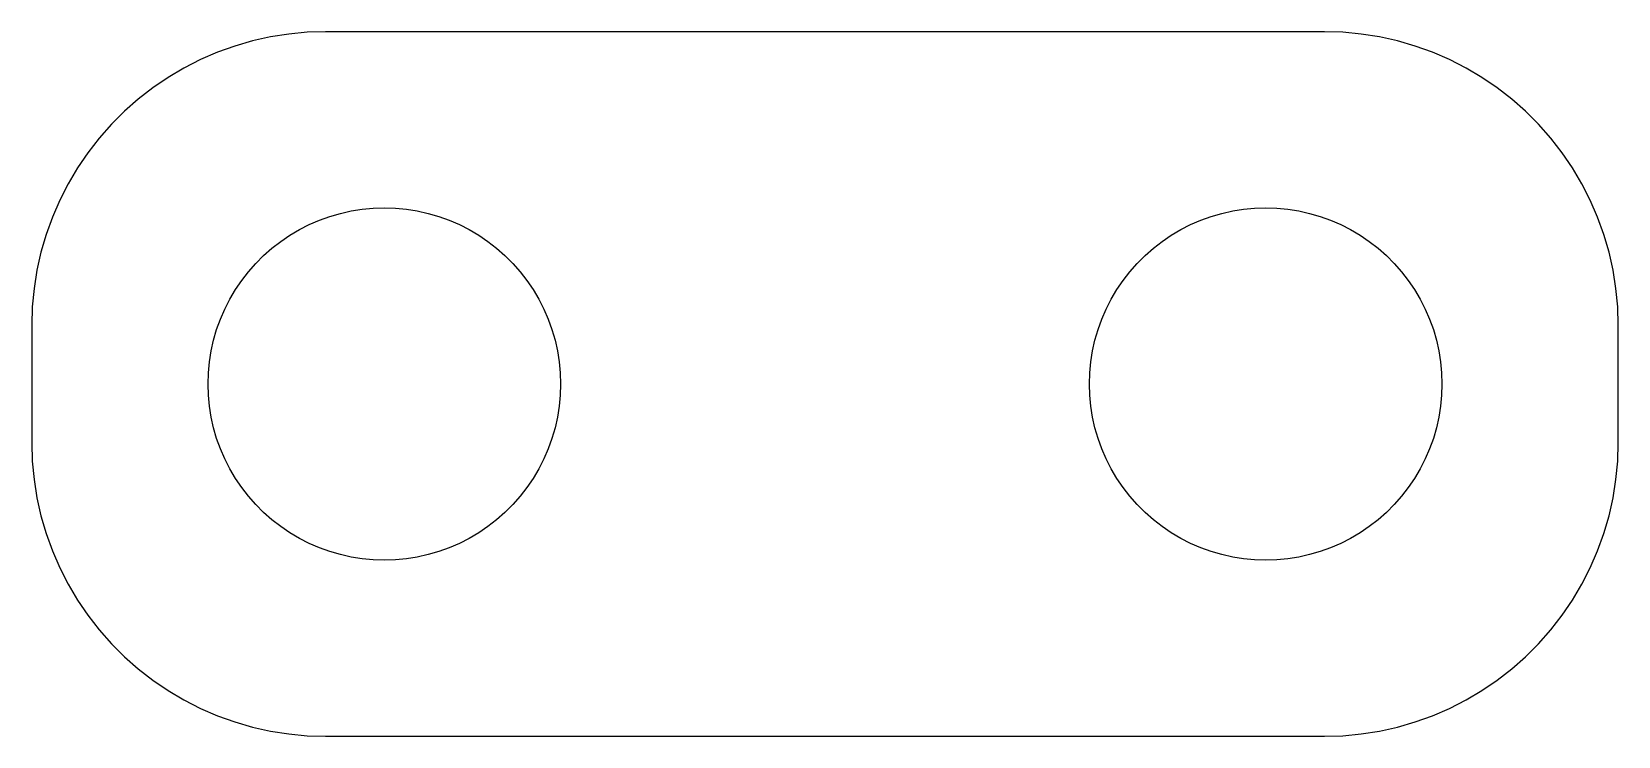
# Model space of a CAD drawing. Header units: metres. Extents: x -13.5 to 13.5, y -6 to 6.
import ezdxf

# ---------------------------------------------------------------- set-up
doc = ezdxf.new("R2010")
doc.units = ezdxf.units.M

msp = doc.modelspace()

# ---------------------------------------------------------------- linework, layer by layer
for p, q in [((-9.12666, 5.96057), (-9.4369, 5.91144)), ((-8.81395, 5.99013), (-9.12666, 5.96057)), ((-8.5, 6), (-8.81395, 5.99013)), ((8.5, 6), (-8.5, 6)), ((8.81395, 5.99013), (8.5, 6)), ((9.12666, 5.96057), (8.81395, 5.99013)), ((9.4369, 5.91144), (9.12666, 5.96057)), ((-10.0451, 5.75528), (-10.3406, 5.64888)), ((-9.74345, 5.84291), (-10.0451, 5.75528)), ((-9.4369, 5.91144), (-9.74345, 5.84291)), ((9.74345, 5.84291), (9.4369, 5.91144)), ((10.0451, 5.75528), (9.74345, 5.84291)), ((10.3406, 5.64888), (10.0451, 5.75528)), ((-10.6289, 5.52414), (-10.9088, 5.38153)), ((-10.3406, 5.64888), (-10.6289, 5.52414)), ((10.6289, 5.52414), (10.3406, 5.64888)), ((10.9088, 5.38153), (10.6289, 5.52414)), ((-11.1791, 5.22163), (-11.4389, 5.04509)), ((-10.9088, 5.38153), (-11.1791, 5.22163)), ((11.1791, 5.22163), (10.9088, 5.38153)), ((11.4389, 5.04509), (11.1791, 5.22163)), ((-11.4389, 5.04509), (-11.6871, 4.85257)), ((11.6871, 4.85257), (11.4389, 5.04509)), ((-11.9227, 4.64484), (-12.1448, 4.42273)), ((-11.6871, 4.85257), (-11.9227, 4.64484)), ((11.9227, 4.64484), (11.6871, 4.85257)), ((12.1448, 4.42273), (11.9227, 4.64484)), ((-12.1448, 4.42273), (-12.3526, 4.18712)), ((12.3526, 4.18712), (12.1448, 4.42273)), ((-12.3526, 4.18712), (-12.5451, 3.93892)), ((12.5451, 3.93892), (12.3526, 4.18712)), ((-12.5451, 3.93892), (-12.7216, 3.67914)), ((12.7216, 3.67914), (12.5451, 3.93892)), ((-12.7216, 3.67914), (-12.8815, 3.40877)), ((12.8815, 3.40877), (12.7216, 3.67914)), ((-12.8815, 3.40877), (-13.0241, 3.12889)), ((13.0241, 3.12889), (12.8815, 3.40877)), ((-13.0241, 3.12889), (-13.1489, 2.84062)), ((-8.06213, 2.94685), (-7.87599, 2.97633)), ((-7.87599, 2.97633), (-7.68837, 2.99408)), ((-7.68837, 2.99408), (-7.5, 3)), ((-7.5, 3), (-7.31161, 2.99408)), ((-7.31161, 2.99408), (-7.12399, 2.97633)), ((-7.12399, 2.97633), (-6.93785, 2.94685)), ((6.93785, 2.94685), (7.12399, 2.97633)), ((7.12399, 2.97633), (7.31161, 2.99408)), ((7.31161, 2.99408), (7.5, 3)), ((7.5, 3), (7.68837, 2.99408)), ((7.68837, 2.99408), (7.87599, 2.97633)), ((7.87599, 2.97633), (8.06213, 2.94685)), ((13.1489, 2.84062), (13.0241, 3.12889)), ((-13.1489, 2.84062), (-13.2553, 2.54509)), ((-8.94525, 2.62891), (-8.77733, 2.71448)), ((-8.77733, 2.71448), (-8.60437, 2.78932)), ((-8.60437, 2.78932), (-8.42705, 2.85316)), ((-8.42705, 2.85316), (-8.24606, 2.90575)), ((-8.24606, 2.90575), (-8.06213, 2.94685)), ((-6.93785, 2.94685), (-6.75392, 2.90575)), ((-6.75392, 2.90575), (-6.57294, 2.85316)), ((-6.57294, 2.85316), (-6.39561, 2.78932)), ((-6.39561, 2.78932), (-6.22266, 2.71448)), ((-6.22266, 2.71448), (-6.05473, 2.62891)), ((6.05473, 2.62891), (6.22266, 2.71448)), ((6.22266, 2.71448), (6.39561, 2.78932)), ((6.39561, 2.78932), (6.57294, 2.85316)), ((6.57294, 2.85316), (6.75392, 2.90575)), ((6.75392, 2.90575), (6.93785, 2.94685)), ((8.06213, 2.94685), (8.24606, 2.90575)), ((8.24606, 2.90575), (8.42705, 2.85316)), ((8.42705, 2.85316), (8.60437, 2.78932)), ((8.60437, 2.78932), (8.77733, 2.71448)), ((8.77733, 2.71448), (8.94525, 2.62891)), ((13.2553, 2.54509), (13.1489, 2.84062)), ((-13.2553, 2.54509), (-13.3429, 2.24345)), ((-9.26335, 2.42705), (-9.10747, 2.53297)), ((-9.10747, 2.53297), (-8.94525, 2.62891)), ((-6.05473, 2.62891), (-5.89252, 2.53297)), ((-5.89252, 2.53297), (-5.73663, 2.42705)), ((5.73663, 2.42705), (5.89252, 2.53297)), ((5.89252, 2.53297), (6.05473, 2.62891)), ((8.94525, 2.62891), (9.10747, 2.53297)), ((9.10747, 2.53297), (9.26335, 2.42705)), ((13.3429, 2.24345), (13.2553, 2.54509)), ((-13.3429, 2.24345), (-13.4114, 1.9369)), ((-9.6869, 2.05363), (-9.55363, 2.1869)), ((-9.55363, 2.1869), (-9.41226, 2.31154)), ((-9.41226, 2.31154), (-9.26335, 2.42705)), ((-5.73663, 2.42705), (-5.58772, 2.31154)), ((-5.58772, 2.31154), (-5.44635, 2.1869)), ((-5.44635, 2.1869), (-5.31308, 2.05363)), ((5.31308, 2.05363), (5.44635, 2.1869)), ((5.44635, 2.1869), (5.58772, 2.31154)), ((5.58772, 2.31154), (5.73663, 2.42705)), ((9.26335, 2.42705), (9.41226, 2.31154)), ((9.41226, 2.31154), (9.55363, 2.1869)), ((9.55363, 2.1869), (9.6869, 2.05363)), ((13.4114, 1.9369), (13.3429, 2.24345)), ((-13.4114, 1.9369), (-13.4606, 1.62666)), ((-9.92705, 1.76335), (-9.81154, 1.91226)), ((-9.81154, 1.91226), (-9.6869, 2.05363)), ((-5.31308, 2.05363), (-5.18845, 1.91226)), ((-5.18845, 1.91226), (-5.07294, 1.76335)), ((5.07294, 1.76335), (5.18845, 1.91226)), ((5.18845, 1.91226), (5.31308, 2.05363)), ((9.6869, 2.05363), (9.81154, 1.91226)), ((9.81154, 1.91226), (9.92705, 1.76335)), ((13.4606, 1.62666), (13.4114, 1.9369)), ((-13.4606, 1.62666), (-13.4901, 1.31395)), ((-10.033, 1.60747), (-9.92705, 1.76335)), ((-5.07294, 1.76335), (-4.96701, 1.60747)), ((4.96701, 1.60747), (5.07294, 1.76335)), ((9.92705, 1.76335), (10.033, 1.60747)), ((13.4901, 1.31395), (13.4606, 1.62666)), ((-10.2145, 1.27733), (-10.1289, 1.44525)), ((-10.1289, 1.44525), (-10.033, 1.60747)), ((-4.96701, 1.60747), (-4.87108, 1.44525)), ((-4.87108, 1.44525), (-4.78551, 1.27733)), ((4.78551, 1.27733), (4.87108, 1.44525)), ((4.87108, 1.44525), (4.96701, 1.60747)), ((10.033, 1.60747), (10.1289, 1.44525)), ((10.1289, 1.44525), (10.2145, 1.27733)), ((-13.4901, 1.31395), (-13.5, 1)), ((-10.3532, 0.927048), (-10.2893, 1.10437)), ((-10.2893, 1.10437), (-10.2145, 1.27733)), ((-4.78551, 1.27733), (-4.71066, 1.10437)), ((-4.71066, 1.10437), (-4.64682, 0.927048)), ((4.64682, 0.927048), (4.71066, 1.10437)), ((4.71066, 1.10437), (4.78551, 1.27733)), ((10.2145, 1.27733), (10.2893, 1.10437)), ((10.2893, 1.10437), (10.3532, 0.927048)), ((13.5, 1), (13.4901, 1.31395)), ((-13.5, 1), (-13.5, -1)), ((-10.4057, 0.746063), (-10.3532, 0.927048)), ((-4.64682, 0.927048), (-4.59424, 0.746063)), ((4.59424, 0.746063), (4.64682, 0.927048)), ((10.3532, 0.927048), (10.4057, 0.746063)), ((13.5, -1), (13.5, 1)), ((-10.4763, 0.375992), (-10.4469, 0.562134)), ((-10.4469, 0.562134), (-10.4057, 0.746063)), ((-4.59424, 0.746063), (-4.55313, 0.562134)), ((-4.55313, 0.562134), (-4.52365, 0.375992)), ((4.52365, 0.375992), (4.55313, 0.562134)), ((4.55313, 0.562134), (4.59424, 0.746063)), ((10.4057, 0.746063), (10.4469, 0.562134)), ((10.4469, 0.562134), (10.4763, 0.375992)), ((-10.4941, 0.18837), (-10.4763, 0.375992)), ((-4.52365, 0.375992), (-4.50591, 0.18837)), ((4.50591, 0.18837), (4.52365, 0.375992)), ((10.4763, 0.375992), (10.4941, 0.18837)), ((-10.5, 0), (-10.4941, 0.18837)), ((-10.4941, -0.18837), (-10.5, 0)), ((-4.50591, 0.18837), (-4.5, 0)), ((-4.5, 0), (-4.50591, -0.18837)), ((4.5, 0), (4.50591, 0.18837)), ((4.50591, -0.18837), (4.5, 0)), ((10.4941, 0.18837), (10.5, 0)), ((10.5, 0), (10.4941, -0.18837)), ((-10.4763, -0.375992), (-10.4941, -0.18837)), ((-4.50591, -0.18837), (-4.52365, -0.375992)), ((4.52365, -0.375992), (4.50591, -0.18837)), ((10.4941, -0.18837), (10.4763, -0.375992)), ((-10.4469, -0.562134), (-10.4763, -0.375992)), ((-4.52365, -0.375992), (-4.55313, -0.562134)), ((4.55313, -0.562134), (4.52365, -0.375992)), ((10.4763, -0.375992), (10.4469, -0.562134)), ((-10.4057, -0.746063), (-10.4469, -0.562134)), ((-10.3532, -0.927048), (-10.4057, -0.746063)), ((-4.59424, -0.746063), (-4.64682, -0.927048)), ((-4.55313, -0.562134), (-4.59424, -0.746063)), ((4.59424, -0.746063), (4.55313, -0.562134)), ((4.64682, -0.927048), (4.59424, -0.746063)), ((10.4057, -0.746063), (10.3532, -0.927048)), ((10.4469, -0.562134), (10.4057, -0.746063)), ((-13.5, -1), (-13.4901, -1.31395)), ((-10.2893, -1.10437), (-10.3532, -0.927048)), ((-4.64682, -0.927048), (-4.71066, -1.10437)), ((4.71066, -1.10437), (4.64682, -0.927048)), ((10.3532, -0.927048), (10.2893, -1.10437)), ((13.4901, -1.31395), (13.5, -1)), ((-13.4901, -1.31395), (-13.4606, -1.62666)), ((-10.2145, -1.27733), (-10.2893, -1.10437)), ((-10.1289, -1.44525), (-10.2145, -1.27733)), ((-4.78551, -1.27733), (-4.87108, -1.44525)), ((-4.71066, -1.10437), (-4.78551, -1.27733)), ((4.78551, -1.27733), (4.71066, -1.10437)), ((4.87108, -1.44525), (4.78551, -1.27733)), ((10.2145, -1.27733), (10.1289, -1.44525)), ((10.2893, -1.10437), (10.2145, -1.27733)), ((13.4606, -1.62666), (13.4901, -1.31395)), ((-10.033, -1.60747), (-10.1289, -1.44525)), ((-9.92705, -1.76335), (-10.033, -1.60747)), ((-4.96701, -1.60747), (-5.07294, -1.76335)), ((-4.87108, -1.44525), (-4.96701, -1.60747)), ((4.96701, -1.60747), (4.87108, -1.44525)), ((5.07294, -1.76335), (4.96701, -1.60747)), ((10.033, -1.60747), (9.92705, -1.76335)), ((10.1289, -1.44525), (10.033, -1.60747)), ((-13.4606, -1.62666), (-13.4114, -1.9369)), ((-9.81154, -1.91226), (-9.92705, -1.76335)), ((-5.07294, -1.76335), (-5.18845, -1.91226)), ((5.18845, -1.91226), (5.07294, -1.76335)), ((9.92705, -1.76335), (9.81154, -1.91226)), ((13.4114, -1.9369), (13.4606, -1.62666)), ((-13.4114, -1.9369), (-13.3429, -2.24345)), ((-9.6869, -2.05363), (-9.81154, -1.91226)), ((-9.55363, -2.1869), (-9.6869, -2.05363)), ((-5.31308, -2.05363), (-5.44635, -2.1869)), ((-5.18845, -1.91226), (-5.31308, -2.05363)), ((5.31308, -2.05363), (5.18845, -1.91226)), ((5.44635, -2.1869), (5.31308, -2.05363)), ((9.6869, -2.05363), (9.55363, -2.1869)), ((9.81154, -1.91226), (9.6869, -2.05363)), ((13.3429, -2.24345), (13.4114, -1.9369)), ((-13.3429, -2.24345), (-13.2553, -2.54509)), ((-9.41226, -2.31154), (-9.55363, -2.1869)), ((-9.26335, -2.42705), (-9.41226, -2.31154)), ((-9.10747, -2.53297), (-9.26335, -2.42705)), ((-5.73663, -2.42705), (-5.89252, -2.53297)), ((-5.58772, -2.31154), (-5.73663, -2.42705)), ((-5.44635, -2.1869), (-5.58772, -2.31154)), ((5.58772, -2.31154), (5.44635, -2.1869)), ((5.73663, -2.42705), (5.58772, -2.31154)), ((5.89252, -2.53297), (5.73663, -2.42705)), ((9.26335, -2.42705), (9.10747, -2.53297)), ((9.41226, -2.31154), (9.26335, -2.42705)), ((9.55363, -2.1869), (9.41226, -2.31154)), ((13.2553, -2.54509), (13.3429, -2.24345)), ((-13.2553, -2.54509), (-13.1489, -2.84062)), ((-8.94525, -2.62891), (-9.10747, -2.53297)), ((-8.77733, -2.71448), (-8.94525, -2.62891)), ((-6.05473, -2.62891), (-6.22266, -2.71448)), ((-5.89252, -2.53297), (-6.05473, -2.62891)), ((6.05473, -2.62891), (5.89252, -2.53297)), ((6.22266, -2.71448), (6.05473, -2.62891)), ((8.94525, -2.62891), (8.77733, -2.71448)), ((9.10747, -2.53297), (8.94525, -2.62891)), ((13.1489, -2.84062), (13.2553, -2.54509)), ((-13.1489, -2.84062), (-13.0241, -3.12889)), ((-8.60437, -2.78932), (-8.77733, -2.71448)), ((-8.42705, -2.85316), (-8.60437, -2.78932)), ((-8.24606, -2.90575), (-8.42705, -2.85316)), ((-8.06213, -2.94685), (-8.24606, -2.90575)), ((-7.87599, -2.97633), (-8.06213, -2.94685)), ((-6.93785, -2.94685), (-7.12399, -2.97633)), ((-6.75392, -2.90575), (-6.93785, -2.94685)), ((-6.57294, -2.85316), (-6.75392, -2.90575)), ((-6.39561, -2.78932), (-6.57294, -2.85316)), ((-6.22266, -2.71448), (-6.39561, -2.78932)), ((6.39561, -2.78932), (6.22266, -2.71448)), ((6.57294, -2.85316), (6.39561, -2.78932)), ((6.75392, -2.90575), (6.57294, -2.85316)), ((6.93785, -2.94685), (6.75392, -2.90575)), ((7.12399, -2.97633), (6.93785, -2.94685)), ((8.06213, -2.94685), (7.87599, -2.97633)), ((8.24606, -2.90575), (8.06213, -2.94685)), ((8.42705, -2.85316), (8.24606, -2.90575)), ((8.60437, -2.78932), (8.42705, -2.85316)), ((8.77733, -2.71448), (8.60437, -2.78932)), ((13.0241, -3.12889), (13.1489, -2.84062)), ((-13.0241, -3.12889), (-12.8815, -3.40877)), ((-7.68837, -2.99408), (-7.87599, -2.97633)), ((-7.5, -3), (-7.68837, -2.99408)), ((-7.31161, -2.99408), (-7.5, -3)), ((-7.12399, -2.97633), (-7.31161, -2.99408)), ((7.31161, -2.99408), (7.12399, -2.97633)), ((7.5, -3), (7.31161, -2.99408)), ((7.68837, -2.99408), (7.5, -3)), ((7.87599, -2.97633), (7.68837, -2.99408)), ((12.8815, -3.40877), (13.0241, -3.12889)), ((-12.8815, -3.40877), (-12.7216, -3.67914)), ((12.7216, -3.67914), (12.8815, -3.40877)), ((-12.7216, -3.67914), (-12.5451, -3.93892)), ((12.5451, -3.93892), (12.7216, -3.67914)), ((-12.5451, -3.93892), (-12.3526, -4.18712)), ((12.3526, -4.18712), (12.5451, -3.93892)), ((-12.3526, -4.18712), (-12.1448, -4.42273)), ((12.1448, -4.42273), (12.3526, -4.18712)), ((-12.1448, -4.42273), (-11.9227, -4.64484)), ((11.9227, -4.64484), (12.1448, -4.42273)), ((-11.9227, -4.64484), (-11.6871, -4.85257)), ((-11.6871, -4.85257), (-11.4389, -5.04509)), ((11.4389, -5.04509), (11.6871, -4.85257)), ((11.6871, -4.85257), (11.9227, -4.64484)), ((-11.4389, -5.04509), (-11.1791, -5.22163)), ((11.1791, -5.22163), (11.4389, -5.04509)), ((-11.1791, -5.22163), (-10.9088, -5.38153)), ((-10.9088, -5.38153), (-10.6289, -5.52414)), ((10.6289, -5.52414), (10.9088, -5.38153)), ((10.9088, -5.38153), (11.1791, -5.22163)), ((-10.6289, -5.52414), (-10.3406, -5.64888)), ((-10.3406, -5.64888), (-10.0451, -5.75528)), ((10.0451, -5.75528), (10.3406, -5.64888)), ((10.3406, -5.64888), (10.6289, -5.52414)), ((-10.0451, -5.75528), (-9.74345, -5.84291)), ((-9.74345, -5.84291), (-9.4369, -5.91144)), ((-9.4369, -5.91144), (-9.12666, -5.96057)), ((9.12666, -5.96057), (9.4369, -5.91144)), ((9.4369, -5.91144), (9.74345, -5.84291)), ((9.74345, -5.84291), (10.0451, -5.75528)), ((-9.12666, -5.96057), (-8.81395, -5.99013)), ((-8.81395, -5.99013), (-8.5, -6)), ((-8.5, -6), (8.5, -6)), ((8.5, -6), (8.81395, -5.99013)), ((8.81395, -5.99013), (9.12666, -5.96057))]:
    msp.add_line(p, q)

doc.saveas('drawing.dxf')
